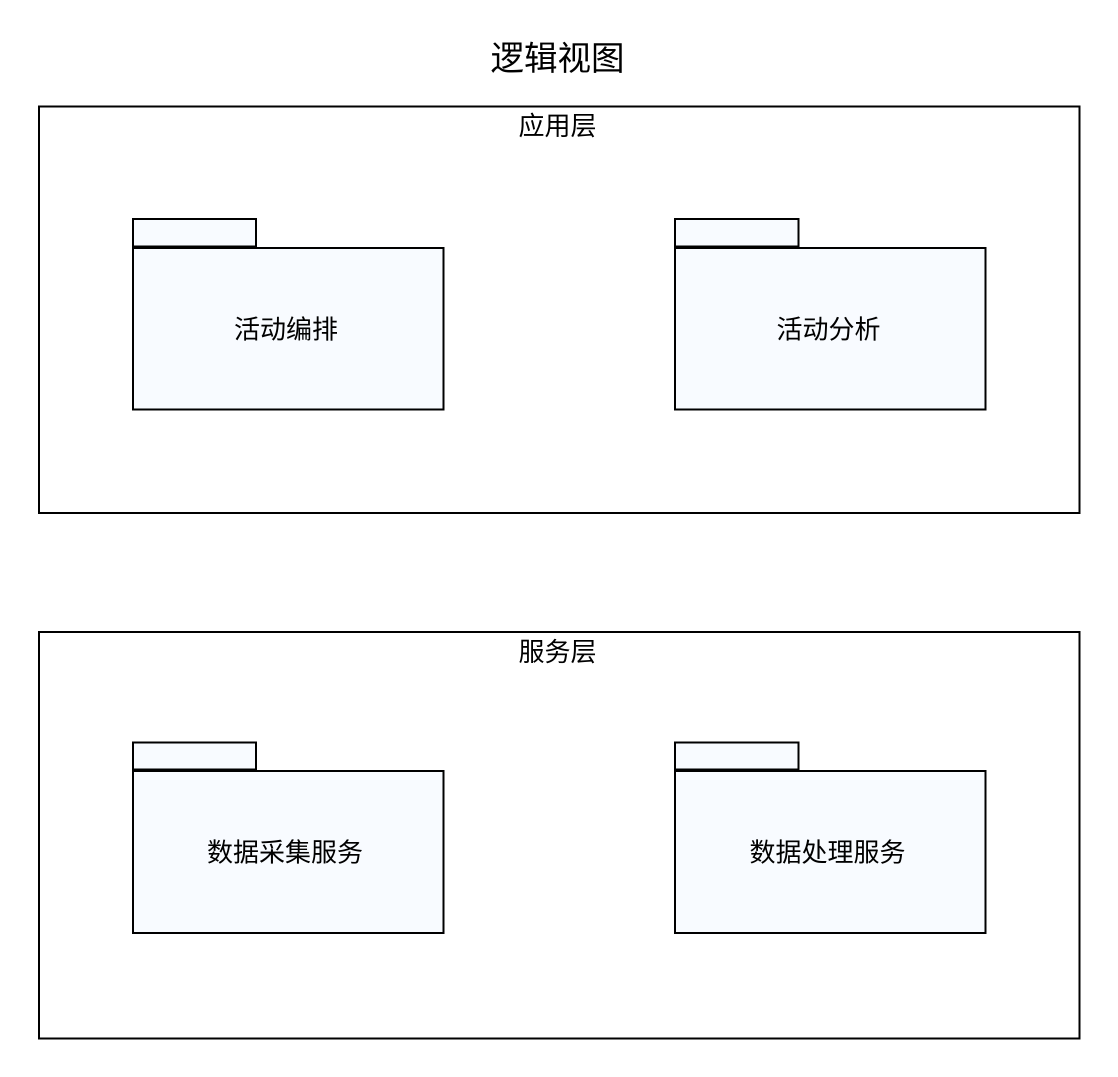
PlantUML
@startuml
title 逻辑视图
rectangle 应用层 {
  package 活动编排 {
  }
  package 活动分析 {
  }
}
rectangle 服务层 {
  package 数据采集服务 {
  }
  package 数据处理服务 {
  }
}
@enduml
